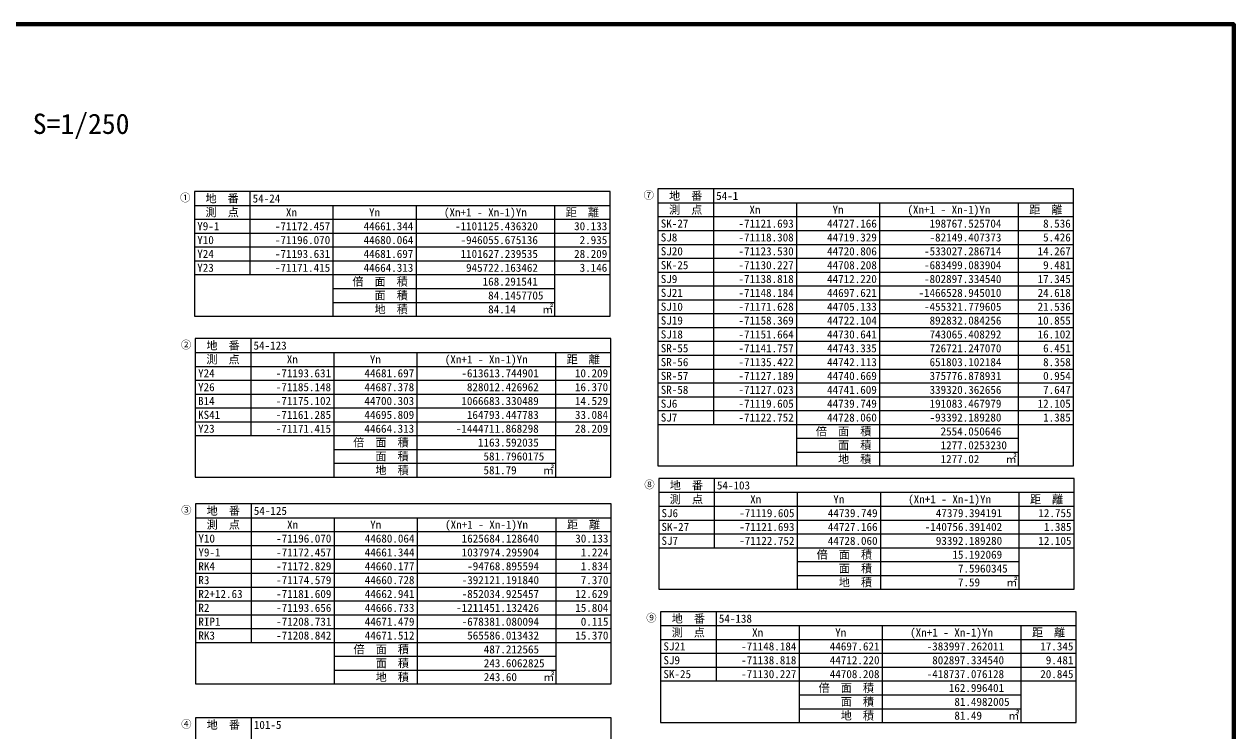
# Model space of a CAD drawing. Units: millimetres, scale not verified. Extents: x -618021 to 205570, y 4826 to 1743820.
# Drawn here: x 118247 to 205570, y 92319 to 143326 of the extents above; entities that cross this region are included whole.
import ezdxf
from ezdxf.enums import TextEntityAlignment as Align

# ---------------------------------------------------------------- set-up
doc = ezdxf.new("R2010")
doc.units = ezdxf.units.MM
doc.header["$LTSCALE"] = 250
for name, color, linetype, lineweight in [('図枠', 7, 'Continuous', 13), ('地番名', 7, 'Continuous', 13), ('求積表罫線', 7, 'Continuous', 13)]:
    doc.layers.add(name, color=color, linetype=linetype, lineweight=lineweight)
doc.layers.add('求積表固定文字', color=7, linetype='Continuous')
doc.layers.add('求積表項目文字', color=7, linetype='Continuous')
doc.styles.add('ＭＳ ゴシック', font='')
doc.styles.get('ＭＳ ゴシック').set_extended_font_data('MS Gothic')

msp = doc.modelspace()

# ---------------------------------------------------------------- linework, layer by layer
at = {"layer": '図枠', "lineweight": 70}
msp.add_lwpolyline([(5320.1, 4826.3), (205570.1, 4826.3), (205570.1, 143326.3), (5320.1, 143326.3)], close=True, dxfattribs=at)
at = {"layer": '求積表罫線'}
for p, q in [((134540, 131245.8), (134540, 125245.8)), ((168000.2, 131434.4), (168000.2, 114434.4)), ((130540, 130245.8), (160540, 130245.8)), ((140540, 130245.8), (140540, 122245.8)), ((146540, 130245.8), (146540, 122245.8)), ((156540, 130245.8), (156540, 122245.8)), ((164000.2, 130434.4), (194000.2, 130434.4)), ((174000.2, 130434.4), (174000.2, 111434.4)), ((180000.2, 130434.4), (180000.2, 111434.4)), ((190000.2, 130434.4), (190000.2, 111434.4)), ((130540, 129245.8), (160540, 129245.8)), ((164000.2, 129434.4), (194000.2, 129434.4)), ((164000.2, 128434.4), (194000.2, 128434.4)), ((130540, 128245.8), (160540, 128245.8)), ((130540, 127245.8), (160540, 127245.8)), ((164000.2, 127434.4), (194000.2, 127434.4)), ((130540, 126245.8), (160540, 126245.8)), ((164000.2, 126434.4), (194000.2, 126434.4)), ((130540, 125245.8), (160540, 125245.8)), ((164000.2, 125434.4), (194000.2, 125434.4)), ((140540, 124245.8), (156540, 124245.8)), ((164000.2, 124434.4), (194000.2, 124434.4)), ((140540, 123245.8), (156540, 123245.8)), ((164000.2, 123434.4), (194000.2, 123434.4)), ((164000.2, 122434.4), (194000.2, 122434.4)), ((164000.2, 121434.4), (194000.2, 121434.4)), ((134600.7, 120628.4), (134600.7, 113628.4)), ((164000.2, 120434.4), (194000.2, 120434.4)), ((130600.7, 119628.4), (160600.7, 119628.4)), ((140600.7, 119628.4), (140600.7, 110628.4)), ((146600.7, 119628.4), (146600.7, 110628.4)), ((156600.7, 119628.4), (156600.7, 110628.4)), ((164000.2, 119434.4), (194000.2, 119434.4)), ((130600.7, 118628.4), (160600.7, 118628.4)), ((164000.2, 118434.4), (194000.2, 118434.4)), ((130600.7, 117628.4), (160600.7, 117628.4)), ((164000.2, 117434.4), (194000.2, 117434.4)), ((130600.7, 116628.4), (160600.7, 116628.4)), ((164000.2, 116434.4), (194000.2, 116434.4)), ((130600.7, 115628.4), (160600.7, 115628.4)), ((164000.2, 115434.4), (194000.2, 115434.4)), ((130600.7, 114628.4), (160600.7, 114628.4)), ((164000.2, 114434.4), (194000.2, 114434.4)), ((130600.7, 113628.4), (160600.7, 113628.4)), ((174000.2, 113434.4), (190000.2, 113434.4)), ((140600.7, 112628.4), (156600.7, 112628.4)), ((174000.2, 112434.4), (190000.2, 112434.4)), ((140600.7, 111628.4), (156600.7, 111628.4)), ((168053.3, 110535.2), (168053.3, 105535.2)), ((164053.3, 109535.2), (194053.3, 109535.2)), ((174053.3, 109535.2), (174053.3, 102535.2)), ((180053.3, 109535.2), (180053.3, 102535.2)), ((190053.3, 109535.2), (190053.3, 102535.2)), ((134622.4, 108698.5), (134622.4, 98698.5)), ((164053.3, 108535.2), (194053.3, 108535.2)), ((130622.4, 107698.5), (160622.4, 107698.5)), ((140622.4, 107698.5), (140622.4, 95698.5)), ((146622.4, 107698.5), (146622.4, 95698.5)), ((156622.4, 107698.5), (156622.4, 95698.5)), ((164053.3, 107535.2), (194053.3, 107535.2)), ((130622.4, 106698.5), (160622.4, 106698.5)), ((164053.3, 106535.2), (194053.3, 106535.2)), ((130622.4, 105698.5), (160622.4, 105698.5)), ((164053.3, 105535.2), (194053.3, 105535.2)), ((130622.4, 104698.5), (160622.4, 104698.5)), ((174053.3, 104535.2), (190053.3, 104535.2)), ((130622.4, 103698.5), (160622.4, 103698.5)), ((174053.3, 103535.2), (190053.3, 103535.2)), ((130622.4, 102698.5), (160622.4, 102698.5)), ((130622.4, 101698.5), (160622.4, 101698.5)), ((130622.4, 100698.5), (160622.4, 100698.5)), ((168192.7, 100914.2), (168192.7, 95914.2)), ((130622.4, 99698.5), (160622.4, 99698.5)), ((164192.7, 99914.2), (194192.7, 99914.2)), ((174192.7, 99914.2), (174192.7, 92914.2)), ((180192.7, 99914.2), (180192.7, 92914.2)), ((190192.7, 99914.2), (190192.7, 92914.2)), ((130622.4, 98698.5), (160622.4, 98698.5)), ((164192.7, 98914.2), (194192.7, 98914.2)), ((164192.7, 97914.2), (194192.7, 97914.2)), ((140622.4, 97698.5), (156622.4, 97698.5)), ((140622.4, 96698.5), (156622.4, 96698.5)), ((164192.7, 96914.2), (194192.7, 96914.2)), ((164192.7, 95914.2), (194192.7, 95914.2)), ((174192.7, 94914.2), (190192.7, 94914.2)), ((174192.7, 93914.2), (190192.7, 93914.2)), ((134622.4, 93247.7), (134622.4, 86247.7))]:
    msp.add_line(p, q, dxfattribs=at)
at = {"layer": '求積表罫線', "lineweight": 18}
for points in [[(130540, 122245.8), (160540, 122245.8), (160540, 131245.8), (130540, 131245.8)], [(164000.2, 111434.4), (194000.2, 111434.4), (194000.2, 131434.4), (164000.2, 131434.4)], [(130600.7, 110628.4), (160600.7, 110628.4), (160600.7, 120628.4), (130600.7, 120628.4)], [(164053.3, 102535.2), (194053.3, 102535.2), (194053.3, 110535.2), (164053.3, 110535.2)], [(130622.4, 95698.5), (160622.4, 95698.5), (160622.4, 108698.5), (130622.4, 108698.5)], [(164192.7, 92914.2), (194192.7, 92914.2), (194192.7, 100914.2), (164192.7, 100914.2)], [(130622.4, 83247.7), (160622.4, 83247.7), (160622.4, 93247.7), (130622.4, 93247.7)]]:
    msp.add_lwpolyline(points, close=True, dxfattribs=at)

# ---------------------------------------------------------------- texts
at = {"layer": '図枠', "style": 'ＭＳ ゴシック'}
msp.add_text('S=1/250', height=1466, dxfattribs=at).set_placement((118866, 134963.9), align=Align.BOTTOM_LEFT)
at = {"layer": '地番名', "style": 'ＭＳ ゴシック'}
for s, p in [('①', (129873.6, 130361.5)), ('⑦', (163333.8, 130550)), ('②', (129934.3, 119744)), ('⑧', (163386.8, 109650.8)), ('③', (129956, 107814.1)), ('⑨', (163526.2, 100029.8)), ('④', (129956, 92363.4))]:
    msp.add_text(s, height=549.9, dxfattribs=at).set_placement(p, align=Align.BOTTOM_CENTER)
at = {"layer": '求積表固定文字', "style": 'ＭＳ ゴシック'}
for s, p in [('地\u3000番', (132540, 130745.8)), ('地\u3000番', (166000.2, 130934.4)), ('測\u3000点', (132540, 129745.8)), ('距\u3000離', (158540, 129745.8)), ('測\u3000点', (166000.2, 129934.4)), ('Xn', (171000.2, 129934.4)), ('Yn', (177000.2, 129934.4)), ('(Xn+1 - Xn-1)Yn', (185000.2, 129934.4)), ('距\u3000離', (192000.2, 129934.4)), ('Xn', (137540, 129745.8)), ('Yn', (143540, 129745.8)), ('(Xn+1 - Xn-1)Yn', (151540, 129745.8)), ('㎡', (156040, 122745.8)), ('地\u3000番', (132600.7, 120128.4)), ('測\u3000点', (132600.7, 119128.4)), ('Xn', (137600.7, 119128.4)), ('Yn', (143600.7, 119128.4)), ('(Xn+1 - Xn-1)Yn', (151600.7, 119128.4)), ('距\u3000離', (158600.7, 119128.4)), ('㎡', (189500.2, 111934.4)), ('㎡', (156100.7, 111128.4)), ('地\u3000番', (166053.3, 110035.2)), ('測\u3000点', (166053.3, 109035.2)), ('Xn', (171053.3, 109035.2)), ('Yn', (177053.3, 109035.2)), ('(Xn+1 - Xn-1)Yn', (185053.3, 109035.2)), ('距\u3000離', (192053.3, 109035.2)), ('地\u3000番', (132622.4, 108198.5)), ('測\u3000点', (132622.4, 107198.5)), ('Xn', (137622.4, 107198.5)), ('Yn', (143622.4, 107198.5)), ('(Xn+1 - Xn-1)Yn', (151622.4, 107198.5)), ('距\u3000離', (158622.4, 107198.5)), ('㎡', (189553.3, 103035.2)), ('地\u3000番', (166192.7, 100414.2)), ('測\u3000点', (166192.7, 99414.2)), ('Xn', (171192.7, 99414.2)), ('Yn', (177192.7, 99414.2)), ('(Xn+1 - Xn-1)Yn', (185192.7, 99414.2)), ('距\u3000離', (192192.7, 99414.2)), ('㎡', (156122.4, 96198.5)), ('㎡', (189692.7, 93414.2)), ('地\u3000番', (132622.4, 92747.7))]:
    msp.add_text(s, height=586.5, dxfattribs=at).set_placement(p, align=Align.MIDDLE_CENTER)
for s, p in [('倍\u3000面\u3000積 ', (146340, 124745.8)), ('面\u3000積 ', (146340, 123745.8)), ('地\u3000積 ', (146340, 122745.8)), ('倍\u3000面\u3000積 ', (179800.2, 113934.4)), ('倍\u3000面\u3000積 ', (146400.7, 113128.4)), ('面\u3000積 ', (179800.2, 112934.4)), ('面\u3000積 ', (146400.7, 112128.4)), ('地\u3000積 ', (179800.2, 111934.4)), ('地\u3000積 ', (146400.7, 111128.4)), ('倍\u3000面\u3000積 ', (179853.3, 105035.2)), ('面\u3000積 ', (179853.3, 104035.2)), ('地\u3000積 ', (179853.3, 103035.2)), ('倍\u3000面\u3000積 ', (146422.4, 98198.5)), ('面\u3000積 ', (146422.4, 97198.5)), ('地\u3000積 ', (146422.4, 96198.5)), ('倍\u3000面\u3000積 ', (179992.7, 95414.2)), ('面\u3000積 ', (179992.7, 94414.2)), ('地\u3000積 ', (179992.7, 93414.2))]:
    msp.add_text(s, height=586.5, dxfattribs=at).set_placement(p, align=Align.MIDDLE_RIGHT)
at = {"layer": '求積表項目文字', "style": 'ＭＳ ゴシック'}
for s, p in [('54-24', (134740, 130745.8)), ('54-1', (168200.2, 130934.4)), ('Y9-1', (130740, 128745.8)), ('.436320', (152540, 128745.8)), ('SK-27', (164200.2, 128934.4)), ('.525704', (186000.2, 128934.4)), ('Y10', (130740, 127745.8)), ('.675136', (152540, 127745.8)), ('SJ8', (164200.2, 127934.4)), ('.407373', (186000.2, 127934.4)), ('Y24', (130740, 126745.8)), ('.239535', (152540, 126745.8)), ('SJ20', (164200.2, 126934.4)), ('.286714', (186000.2, 126934.4)), ('Y23', (130740, 125745.8)), ('.163462', (152540, 125745.8)), ('SK-25', (164200.2, 125934.4)), ('.083904', (186000.2, 125934.4)), ('.291541', (152540, 124745.8)), ('SJ9', (164200.2, 124934.4)), ('.334540', (186000.2, 124934.4)), ('.1457705', (152540, 123745.8)), ('SJ21', (164200.2, 123934.4)), ('.945010', (186000.2, 123934.4)), ('SJ10', (164200.2, 122934.4)), ('.779605', (186000.2, 122934.4)), ('.14', (152540, 122745.8)), ('SJ19', (164200.2, 121934.4)), ('.084256', (186000.2, 121934.4)), ('SJ18', (164200.2, 120934.4)), ('.408292', (186000.2, 120934.4)), ('54-123', (134800.7, 120128.4)), ('SR-55', (164200.2, 119934.4)), ('.247070', (186000.2, 119934.4)), ('SR-56', (164200.2, 118934.4)), ('.102184', (186000.2, 118934.4)), ('Y24', (130800.7, 118128.4)), ('.744901', (152600.7, 118128.4)), ('SR-57', (164200.2, 117934.4)), ('.878931', (186000.2, 117934.4)), ('Y26', (130800.7, 117128.4)), ('.426962', (152600.7, 117128.4)), ('SR-58', (164200.2, 116934.4)), ('.362656', (186000.2, 116934.4)), ('B14', (130800.7, 116128.4)), ('.330489', (152600.7, 116128.4)), ('SJ6', (164200.2, 115934.4)), ('.467979', (186000.2, 115934.4)), ('KS41', (130800.7, 115128.4)), ('.447783', (152600.7, 115128.4)), ('Y23', (130800.7, 114128.4)), ('.868298', (152600.7, 114128.4)), ('SJ7', (164200.2, 114934.4)), ('.189280', (186000.2, 114934.4)), ('.050646', (186000.2, 113934.4)), ('.592035', (152600.7, 113128.4)), ('.0253230', (186000.2, 112934.4)), ('.7960175', (152600.7, 112128.4)), ('.02', (186000.2, 111934.4)), ('.79', (152600.7, 111128.4)), ('54-103', (168253.3, 110035.2)), ('54-125', (134822.4, 108198.5)), ('SJ6', (164253.3, 108035.2)), ('.394191', (186053.3, 108035.2)), ('SK-27', (164253.3, 107035.2)), ('.391402', (186053.3, 107035.2)), ('Y10', (130822.4, 106198.5)), ('.128640', (152622.4, 106198.5)), ('SJ7', (164253.3, 106035.2)), ('.189280', (186053.3, 106035.2)), ('Y9-1', (130822.4, 105198.5)), ('.295904', (152622.4, 105198.5)), ('.192069', (186053.3, 105035.2)), ('RK4', (130822.4, 104198.5)), ('.895594', (152622.4, 104198.5)), ('.5960345', (186053.3, 104035.2)), ('R3', (130822.4, 103198.5)), ('.191840', (152622.4, 103198.5)), ('.59', (186053.3, 103035.2)), ('R2+12.63', (130822.4, 102198.5)), ('.925457', (152622.4, 102198.5)), ('R2', (130822.4, 101198.5)), ('.132426', (152622.4, 101198.5)), ('RIP1', (130822.4, 100198.5)), ('.080094', (152622.4, 100198.5)), ('54-138', (168392.7, 100414.2)), ('RK3', (130822.4, 99198.5)), ('.013432', (152622.4, 99198.5)), ('SJ21', (164392.7, 98414.2)), ('.262011', (186192.7, 98414.2)), ('.212565', (152622.4, 98198.5)), ('.6062825', (152622.4, 97198.5)), ('SJ9', (164392.7, 97414.2)), ('.334540', (186192.7, 97414.2)), ('.60', (152622.4, 96198.5)), ('SK-25', (164392.7, 96414.2)), ('.076128', (186192.7, 96414.2)), ('.996401', (186192.7, 95414.2)), ('.4982005', (186192.7, 94414.2)), ('.49', (186192.7, 93414.2)), ('101-5', (134822.4, 92747.7))]:
    msp.add_text(s, height=586.5, dxfattribs=at).set_placement(p, align=Align.MIDDLE_LEFT)
for s, p in [('-71172.457', (140340, 128745.8)), ('44661.344', (146340, 128745.8)), ('-1101125', (152540, 128745.8)), ('30.133', (160340, 128745.8)), ('-71121.693', (173800.2, 128934.4)), ('44727.166', (179800.2, 128934.4)), ('198767', (186000.2, 128934.4)), ('8.536', (193800.2, 128934.4)), ('-71196.070', (140340, 127745.8)), ('44680.064', (146340, 127745.8)), ('-946055', (152540, 127745.8)), ('2.935', (160340, 127745.8)), ('-71118.308', (173800.2, 127934.4)), ('44719.329', (179800.2, 127934.4)), ('-82149', (186000.2, 127934.4)), ('5.426', (193800.2, 127934.4)), ('-71193.631', (140340, 126745.8)), ('44681.697', (146340, 126745.8)), ('1101627', (152540, 126745.8)), ('28.209', (160340, 126745.8)), ('-71123.530', (173800.2, 126934.4)), ('44720.806', (179800.2, 126934.4)), ('-533027', (186000.2, 126934.4)), ('14.267', (193800.2, 126934.4)), ('-71171.415', (140340, 125745.8)), ('44664.313', (146340, 125745.8)), ('945722', (152540, 125745.8)), ('3.146', (160340, 125745.8)), ('-71130.227', (173800.2, 125934.4)), ('44708.208', (179800.2, 125934.4)), ('-683499', (186000.2, 125934.4)), ('9.481', (193800.2, 125934.4)), ('168', (152540, 124745.8)), ('-71138.818', (173800.2, 124934.4)), ('44712.220', (179800.2, 124934.4)), ('-802897', (186000.2, 124934.4)), ('17.345', (193800.2, 124934.4)), ('84', (152540, 123745.8)), ('-71148.184', (173800.2, 123934.4)), ('44697.621', (179800.2, 123934.4)), ('-1466528', (186000.2, 123934.4)), ('24.618', (193800.2, 123934.4)), ('-71171.628', (173800.2, 122934.4)), ('44705.133', (179800.2, 122934.4)), ('-455321', (186000.2, 122934.4)), ('21.536', (193800.2, 122934.4)), ('84', (152540, 122745.8)), ('-71158.369', (173800.2, 121934.4)), ('44722.104', (179800.2, 121934.4)), ('892832', (186000.2, 121934.4)), ('10.855', (193800.2, 121934.4)), ('-71151.664', (173800.2, 120934.4)), ('44730.641', (179800.2, 120934.4)), ('743065', (186000.2, 120934.4)), ('16.102', (193800.2, 120934.4)), ('-71141.757', (173800.2, 119934.4)), ('44743.335', (179800.2, 119934.4)), ('726721', (186000.2, 119934.4)), ('6.451', (193800.2, 119934.4)), ('-71135.422', (173800.2, 118934.4)), ('44742.113', (179800.2, 118934.4)), ('651803', (186000.2, 118934.4)), ('8.358', (193800.2, 118934.4)), ('-71193.631', (140400.7, 118128.4)), ('44681.697', (146400.7, 118128.4)), ('-613613', (152600.7, 118128.4)), ('10.209', (160400.7, 118128.4)), ('-71127.189', (173800.2, 117934.4)), ('44740.669', (179800.2, 117934.4)), ('375776', (186000.2, 117934.4)), ('0.954', (193800.2, 117934.4)), ('-71185.148', (140400.7, 117128.4)), ('44687.378', (146400.7, 117128.4)), ('828012', (152600.7, 117128.4)), ('16.370', (160400.7, 117128.4)), ('-71127.023', (173800.2, 116934.4)), ('44741.609', (179800.2, 116934.4)), ('339320', (186000.2, 116934.4)), ('7.647', (193800.2, 116934.4)), ('-71175.102', (140400.7, 116128.4)), ('44700.303', (146400.7, 116128.4)), ('1066683', (152600.7, 116128.4)), ('14.529', (160400.7, 116128.4)), ('-71119.605', (173800.2, 115934.4)), ('44739.749', (179800.2, 115934.4)), ('191083', (186000.2, 115934.4)), ('12.105', (193800.2, 115934.4)), ('-71161.285', (140400.7, 115128.4)), ('44695.809', (146400.7, 115128.4)), ('164793', (152600.7, 115128.4)), ('33.084', (160400.7, 115128.4)), ('-71171.415', (140400.7, 114128.4)), ('44664.313', (146400.7, 114128.4)), ('-1444711', (152600.7, 114128.4)), ('28.209', (160400.7, 114128.4)), ('-71122.752', (173800.2, 114934.4)), ('44728.060', (179800.2, 114934.4)), ('-93392', (186000.2, 114934.4)), ('1.385', (193800.2, 114934.4)), ('2554', (186000.2, 113934.4)), ('1163', (152600.7, 113128.4)), ('1277', (186000.2, 112934.4)), ('581', (152600.7, 112128.4)), ('1277', (186000.2, 111934.4)), ('581', (152600.7, 111128.4)), ('-71119.605', (173853.3, 108035.2)), ('44739.749', (179853.3, 108035.2)), ('47379', (186053.3, 108035.2)), ('12.755', (193853.3, 108035.2)), ('-71121.693', (173853.3, 107035.2)), ('44727.166', (179853.3, 107035.2)), ('-140756', (186053.3, 107035.2)), ('1.385', (193853.3, 107035.2)), ('-71196.070', (140422.4, 106198.5)), ('44680.064', (146422.4, 106198.5)), ('1625684', (152622.4, 106198.5)), ('30.133', (160422.4, 106198.5)), ('-71122.752', (173853.3, 106035.2)), ('44728.060', (179853.3, 106035.2)), ('93392', (186053.3, 106035.2)), ('12.105', (193853.3, 106035.2)), ('-71172.457', (140422.4, 105198.5)), ('44661.344', (146422.4, 105198.5)), ('1037974', (152622.4, 105198.5)), ('1.224', (160422.4, 105198.5)), ('15', (186053.3, 105035.2)), ('-71172.829', (140422.4, 104198.5)), ('44660.177', (146422.4, 104198.5)), ('-94768', (152622.4, 104198.5)), ('1.834', (160422.4, 104198.5)), ('7', (186053.3, 104035.2)), ('-71174.579', (140422.4, 103198.5)), ('44660.728', (146422.4, 103198.5)), ('-392121', (152622.4, 103198.5)), ('7.370', (160422.4, 103198.5)), ('7', (186053.3, 103035.2)), ('-71181.609', (140422.4, 102198.5)), ('44662.941', (146422.4, 102198.5)), ('-852034', (152622.4, 102198.5)), ('12.629', (160422.4, 102198.5)), ('-71193.656', (140422.4, 101198.5)), ('44666.733', (146422.4, 101198.5)), ('-1211451', (152622.4, 101198.5)), ('15.804', (160422.4, 101198.5)), ('-71208.731', (140422.4, 100198.5)), ('44671.479', (146422.4, 100198.5)), ('-678381', (152622.4, 100198.5)), ('0.115', (160422.4, 100198.5)), ('-71208.842', (140422.4, 99198.5)), ('44671.512', (146422.4, 99198.5)), ('565586', (152622.4, 99198.5)), ('15.370', (160422.4, 99198.5)), ('-71148.184', (173992.7, 98414.2)), ('44697.621', (179992.7, 98414.2)), ('-383997', (186192.7, 98414.2)), ('17.345', (193992.7, 98414.2)), ('487', (152622.4, 98198.5)), ('243', (152622.4, 97198.5)), ('-71138.818', (173992.7, 97414.2)), ('44712.220', (179992.7, 97414.2)), ('802897', (186192.7, 97414.2)), ('9.481', (193992.7, 97414.2)), ('243', (152622.4, 96198.5)), ('-71130.227', (173992.7, 96414.2)), ('44708.208', (179992.7, 96414.2)), ('-418737', (186192.7, 96414.2)), ('20.845', (193992.7, 96414.2)), ('162', (186192.7, 95414.2)), ('81', (186192.7, 94414.2)), ('81', (186192.7, 93414.2))]:
    msp.add_text(s, height=586.5, dxfattribs=at).set_placement(p, align=Align.MIDDLE_RIGHT)

doc.saveas('drawing.dxf')
